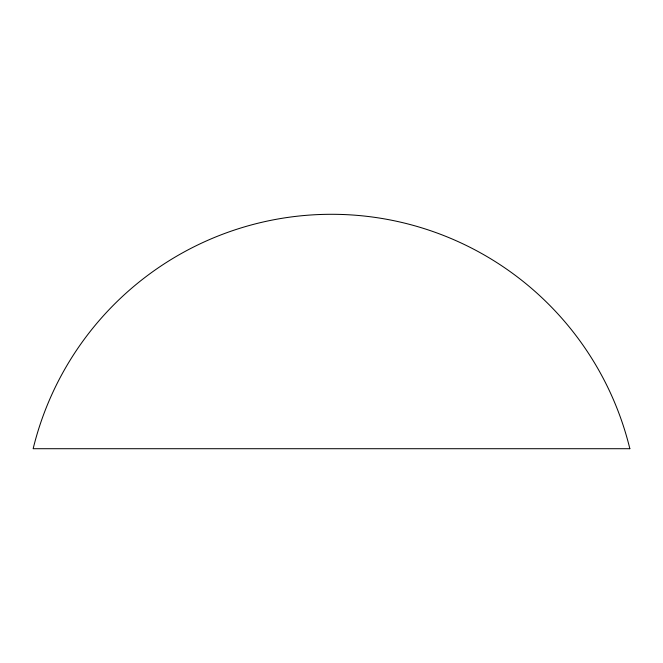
<?xml version="1.0" encoding="UTF-8"?>
<svg xmlns="http://www.w3.org/2000/svg" width="663" height="663" viewBox="0 0 663 663"><rect width="100%" height="100%" fill="white"/><g stroke="black" fill="none" stroke-linecap="round" stroke-linejoin="round"><path stroke-width="0.99" d="M629.85 448.71L33.15 448.71A307.068 307.068 0 0 1 629.85 448.71"/></g></svg>
